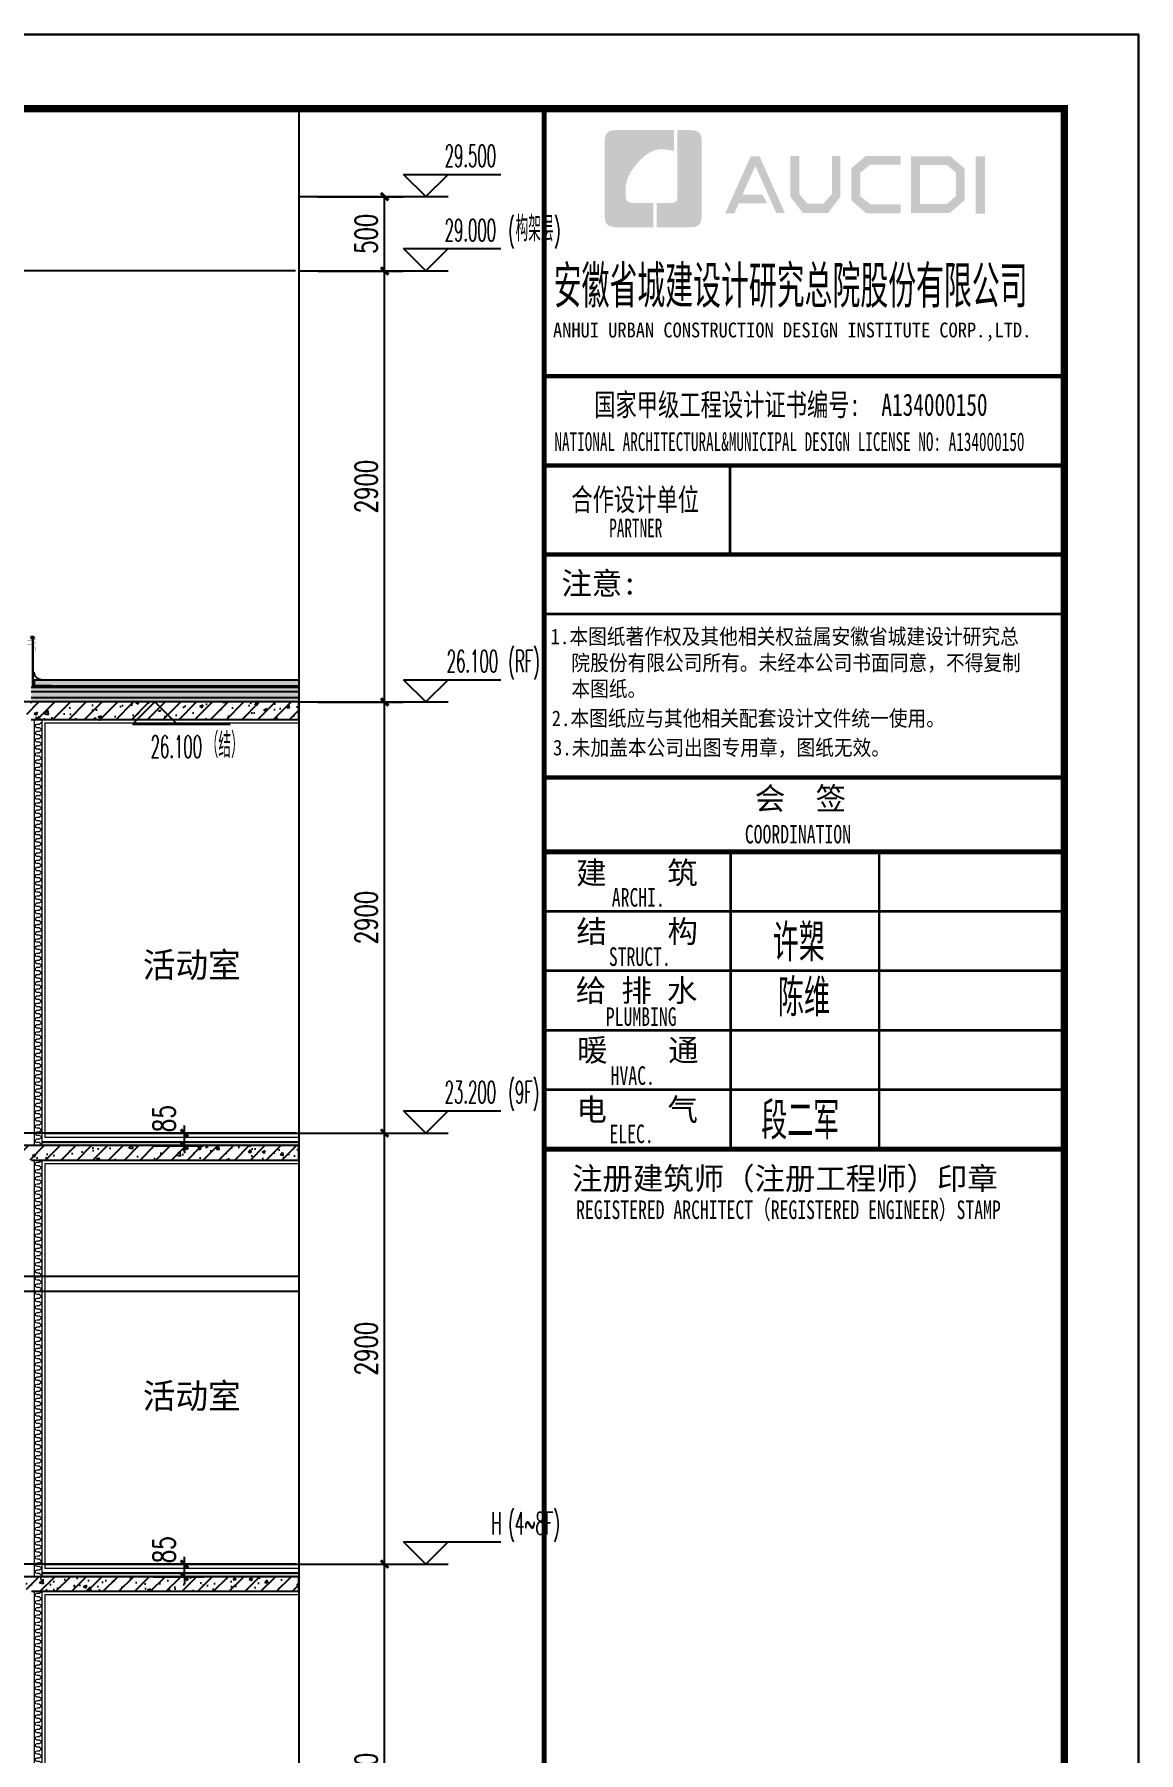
# Model space of a CAD drawing. Extents: x 393367 to 3005760, y 4998 to 826018.
# Drawn here: x 2833372 to 2840803, y 536102 to 547662 of the extents above; entities that cross this region are included whole.
import ezdxf
from ezdxf.xclip import XClip

# ---------------------------------------------------------------- set-up
doc = ezdxf.new("R2010")
doc.units = 0
doc.header["$LTSCALE"] = 1000
doc.header["$XCLIPFRAME"] = 0
doc.linetypes.add('DASH', pattern=[0.35, 0.25, -0.1])
doc.linetypes.add('DOTE', pattern=[2.42, 2, -0.2, 0.02, -0.2])
doc.layers.get('0').update_dxf_attribs({"linetype": 'CONTINUOUS'})
doc.layers.get('Defpoints').update_dxf_attribs({"linetype": 'CONTINUOUS'})
for name, color, linetype in [('-TK', 7, 'CONTINUOUS'), ('3-屋面构造层', 157, 'CONTINUOUS'), ('DIM_ELEV', 3, 'CONTINUOUS'), ('DIM_SYMB', 3, 'CONTINUOUS'), ('DOTE', 8, 'DOTE'), ('PUB_DIM', 3, 'CONTINUOUS'), ('PUB_HATCH', 8, 'CONTINUOUS'), ('PUB_TEXT', 7, 'CONTINUOUS'), ('PUB_TITLE', 4, 'CONTINUOUS'), ('SURFACE', 6, 'CONTINUOUS'), ('WALL', 130, 'CONTINUOUS'), ('图框', 7, 'CONTINUOUS'), ('图签文字', 4, 'CONTINUOUS'), ('看线', 251, 'CONTINUOUS'), ('立面-看线', 251, 'CONTINUOUS')]:
    doc.layers.add(name, color=color, linetype=linetype)
doc.layers.add('yichutu', color=7, linetype='CONTINUOUS', true_color=0xffffff, plot=False)
doc.layers.add('内粉刷', color=37, linetype='CONTINUOUS', lineweight=9)
doc.layers.add('填充', color=251, linetype='CONTINUOUS', lineweight=5)
doc.styles.add('_TCH_DIM', font='simplex.shx', dxfattribs={"width": 0.65, "bigfont": 'gbcbig.shx'})
doc.styles.add('_TCH_DIM_T3', font='SIMPLEX', dxfattribs={"width": 0.705882, "bigfont": 'GBCBIG'})
doc.styles.add('HT', font='simhei.ttf')
doc.styles.add('建筑图签-1', font='simhei.ttf', dxfattribs={"width": 0.7})
doc.styles.add('建筑图签-2', font='TXT.shx', dxfattribs={"width": 0.5, "bigfont": 'HZTXT.shx'})
doc.dimstyles.new('_TCH_ARCH&&50', dxfattribs={"dimtxt": 148.75, "dimasz": 50, "dimexe": 125, "dimexo": 150, "dimgap": 50, "dimtad": 1, "dimdec": 0, "dimzin": 0, "dimdsep": 46, "dimtxsty": '_TCH_DIM_T3', "dimblk": 'ARCHTICK', "dimcen": 0.09, "dimclrt": 4, "dimazin": 2, "dimtfac": 1, "dimtdec": 0, "dimtix": 1, "dimtmove": 2, "dimatfit": 3, "dimfxl": 1, "dimtolj": 1, "dimtzin": 0, "dimarcsym": 0})

# ---------------------------------------------------------------- blocks, each defined once
blk = doc.blocks.new('院标1')
h = blk.add_hatch(color=150)
h.dxf.hatch_style = 1
h.set_gradient(color1=(33, 113, 253), color2=(33, 113, 253), tint=1, name='INVCURVED')
edge = h.paths.add_edge_path()
edge.add_spline(control_points=[(116373, 648379), (116379, 648379), (116382, 648379), (116391, 648379), (116391, 648379), (116391, 648379), (116616, 648379), (116616, 648379), (116616, 648379), (116616, 648379), (116616, 648054), (116616, 648054), (116616, 648054), (116616, 648054), (116108, 648054), (116108, 648054), (116108, 648054), (116028, 648054), (115963, 648111), (115963, 648199), (115963, 648199), (115963, 648199), (115963, 649215), (115963, 649215), (115963, 649215), (115963, 649295), (116018, 649360), (116108, 649360), (116108, 649360), (116108, 649360), (116897, 649360), (116897, 649360), (116897, 649360), (116897, 649360), (116897, 649080), (116897, 649080), (116897, 649080), (116897, 649080), (116566, 649140), (116356, 648859), (116356, 648859), (116245, 648719), (116240, 648545), (116247, 648466), (116247, 648466), (116254, 648386), (116247, 648466), (116247, 648466), (116247, 648466), (116247, 648466), (116258, 648374), (116373, 648379)], knot_values=[0, 0, 0, 0, 0.071429, 0.071429, 0.071429, 0.107143, 0.142857, 0.142857, 0.142857, 0.178571, 0.214286, 0.214286, 0.214286, 0.25, 0.285714, 0.285714, 0.285714, 0.321429, 0.357143, 0.357143, 0.357143, 0.392857, 0.428571, 0.428571, 0.428571, 0.464286, 0.5, 0.5, 0.5, 0.535714, 0.571429, 0.571429, 0.571429, 0.607143, 0.642857, 0.642857, 0.642857, 0.678571, 0.714286, 0.714286, 0.714286, 0.75, 0.785714, 0.785714, 0.785714, 0.821429, 0.857143, 0.857143, 0.857143, 0.928571, 1, 1, 1, 1], degree=3, periodic=0)
h = blk.add_hatch(color=150)
h.dxf.hatch_style = 1
h.set_gradient(color1=(33, 113, 253), color2=(33, 113, 253), tint=1, name='INVCURVED')
edge = h.paths.add_edge_path()
edge.add_spline(control_points=[(117268, 649215), (117268, 649215), (117268, 648199), (117268, 648199), (117268, 648199), (117268, 648114), (117212, 648054), (117123, 648054), (117123, 648054), (117123, 648054), (116663, 648054), (116663, 648054), (116663, 648054), (116663, 648054), (116663, 648379), (116663, 648379), (116663, 648379), (116663, 648379), (116865, 648379), (116865, 648379), (116865, 648379), (116907, 648379), (116941, 648413), (116941, 648455), (116941, 648455), (116941, 648455), (116941, 649360), (116941, 649360), (116941, 649360), (116941, 649360), (117123, 649360), (117123, 649360), (117123, 649360), (117204, 649360), (117268, 649306), (117268, 649215)], knot_values=[0, 0, 0, 0, 0.1, 0.1, 0.1, 0.15, 0.2, 0.2, 0.2, 0.25, 0.3, 0.3, 0.3, 0.35, 0.4, 0.4, 0.4, 0.45, 0.5, 0.5, 0.5, 0.55, 0.6, 0.6, 0.6, 0.65, 0.7, 0.7, 0.7, 0.75, 0.8, 0.8, 0.8, 0.9, 1, 1, 1, 1], degree=3, periodic=0)
blk = doc.blocks.new('A1')
at = {"layer": 'PUB_TITLE'}
h = blk.add_hatch(color=147, dxfattribs=at)
h.paths.add_polyline_path([(81908, 57758), (82034, 57758), (82034, 56988), (81908, 56988)])
h.paths.add_polyline_path([(81156, 57642), (81156, 57116), (81516, 57116), (81640, 57223), (81640, 57541), (81520, 57642)], flags=16)
h.paths.add_polyline_path([(81038, 57760), (81038, 56998), (81560, 56998), (81759, 57168), (81759, 57596), (81563, 57760)])
h.paths.add_polyline_path([(80895, 57764), (80895, 57648), (80488, 57648), (80355, 57537), (80355, 57218), (80488, 57115), (80897, 57115), (80897, 56993), (80433, 56993), (80231, 57168), (80231, 57596), (80429, 57764)])
h.paths.add_polyline_path([(79412, 57762), (79532, 57762), (79532, 57251), (79646, 57120), (79857, 57120), (79971, 57251), (79971, 57762), (80085, 57762), (80085, 57214), (79921, 56997), (79583, 56997), (79412, 57216)])
h.paths.add_polyline_path([(78880, 57760), (78997, 57760), (79339, 56996), (79223, 56996), (78942, 57630), (78767, 57242), (79038, 57242), (79099, 57127), (78718, 57127), (78659, 56994), (78536, 56994)])
blk.add_lwpolyline([(0, 59400), (0, 0), (84100, 0), (84100, 59400)], close=True)
at = {"const_width": 100}
blk.add_lwpolyline([(2500, 58400), (2500, 1000), (83100, 1000), (83100, 58400)], close=True, dxfattribs=at)
at = {"layer": '图框'}
for p, q in [((76100, 54800), (83100, 54800)), ((76100, 54800), (83100, 54800)), ((76100, 53600), (83100, 53600))]:
    blk.add_line(p, q, dxfattribs=at)
for points, const_width in [([(76100, 1000), (76100, 58400)], 70), ([(76100, 54800), (83100, 54800)], 60), ([(76100, 53600), (83100, 53600)], 60), ([(76100, 53600), (83100, 53600)], 60), ([(78600, 53600), (78600, 52400)], 35), ([(76100, 52400), (83100, 52400)], 60), ([(76100, 52400), (83100, 52400)], 60), ([(76100, 51599), (83100, 51599)], 35), ([(76108, 49400), (83108, 49400)], 60), ([(76108, 48400), (83108, 48400)], 70), ([(76108, 48400), (83108, 48400)], 70), ([(78608, 48400), (78608, 44400)], 35), ([(80608, 48400), (80608, 44400)], 35), ([(76108, 47600), (83108, 47600)], 35), ([(76108, 46800), (83108, 46800)], 35), ([(76108, 46000), (83108, 46000)], 35), ([(76108, 45200), (83108, 45200)], 35), ([(76108, 44400), (83108, 44400)], 70)]:
    blk.add_lwpolyline(points, dxfattribs=dict(at, const_width=const_width))
blk.add_blockref('院标1', (-39049, -591249))
at = {"layer": 'PUB_TITLE', "style": 'HT', "width": 0.88}
for s, p in [('1.本图纸著作权及其他相关权益属安徽省城建设计研究总', (76186, 51193)), ('院股份有限公司所有。未经本公司书面同意，不得复制', (76465, 50839)), ('本图纸。', (76465, 50489)), (' 2.本图纸应与其他相关配套设计文件统一使用。 ', (76075, 50092)), ('3.未加盖本公司出图专用章，图纸无效。', (76218, 49698))]:
    blk.add_text(s, height=210, dxfattribs=at).set_placement(p)
at = {"layer": '图签文字', "color": 7, "style": '建筑图签-1'}
for s, height, width, p in [('安徽省城建设计研究总院股份有限公司', 500, 0.55, (76228, 55777)), ('国家甲级工程设计证书编号:  A134000150', 300, 0.7, (76772, 54267)), ('合作设计单位', 300, 0.7, (76465, 52990))]:
    blk.add_text(s, height=height, dxfattribs=dict(at, width=width)).set_placement(p)
at = {"layer": '图签文字', "linetype": 'Continuous', "style": '建筑图签-1', "width": 0.91}
blk.add_text('ANHUI URBAN CONSTRUCTION DESIGN INSTITUTE CORP.,LTD.', height=200, dxfattribs=at).set_placement((76218, 55322))
at = {"layer": '图签文字', "style": '建筑图签-1'}
for s, width, p in [('NATIONAL ARCHITECTURAL&MUNICIPAL DESIGN LICENSE NO: A134000150', 0.6, (76237, 53795)), ('PARTNER', 0.6, (76975, 52634)), ('COORDINATION', 0.7, (78800, 48513)), ('ARCHI.', 0.7, (77009, 47662)), ('STRUCT.', 0.7, (76970, 46865)), ('PLUMBING', 0.7, (76929, 46058)), ('HVAC.', 0.7, (76994, 45265)), ('ELEC.', 0.7, (76978, 44480)), ('REGISTERED ARCHITECT（REGISTERED ENGINEER）STAMP', 0.7, (76529, 43459))]:
    blk.add_text(s, height=250, dxfattribs=dict(at, width=width)).set_placement(p)
at = {"layer": '图签文字', "color": 7, "style": '建筑图签-1'}
for s, p in [('注意:', (76331, 51863)), ('会  签', (78935, 48968)), ('建    筑', (76530, 47967)), ('结    构', (76534, 47179)), ('给 排 水', (76525, 46385)), ('暖    通', (76543, 45582)), ('电    气', (76533, 44782)), ('注册建筑师（注册工程师）印章', (76475, 43854))]:
    blk.add_text(s, height=300, dxfattribs=at).set_placement(p)
at = {"layer": '图签文字', "color": 1, "style": '建筑图签-2', "width": 0.7}
for s, p in [('许槊', (79175, 46928)), ('陈维', (79246, 46187)), ('段二军', (79021, 44532))]:
    blk.add_text(s, height=500, dxfattribs=at).set_placement(p)
blk = doc.blocks.new('$LinePat$保温层')
at = {"color": 0}
for p, q in [((24, -24), (24, -56)), ((72, -56), (72, -24))]:
    blk.add_line(p, q, dxfattribs=at)
for centre, start, end in [((96, -24), 90, 180), ((0, -24), 0, 90), ((48, -56), 180, 0)]:
    blk.add_arc(centre, 24, start, end, dxfattribs=at)
blk = doc.blocks.new('VCXVCVFCVFC')
at = {"layer": 'PUB_HATCH'}
h = blk.add_hatch(dxfattribs=at)
h.set_pattern_fill('钢筋混凝土', color=256, scale=30, style=0)
h.set_pattern_definition([(45, (0, 0), (-53.0330086, 53.0330086), []), (50, (0, 0), (215.178055, -18.82564), [22.5, -247.5]), (355, (0, 0), (-41.6254, 225.65764), [18, -198]), (100.4514, (17.93, -1.57), (173.552815, 206.831863), [19.122057, -210.342634]), (46.1842, (0, 60), (320.172315, -49.655704), [33.75, -371.25]), (96.6356, (26.68, 55.86), (280.39881, 292.23536), [28.68309, -315.5139]), (351.1842, (0, 60), (280.39858, 292.23558), [27, -297]), (21, (30, 45), (179.072116, -120.785667), [22.5, -247.5]), (326, (30, 45), (72.9946, 217.545014), [18, -198]), (71.4514, (44.92, 34.93), (252.06679, 96.75915), [19.122057, -210.342634]), (37.5, (0, 0), (3.6479566, 99.868156), [0, -195.6, 0, -201, 0, -198.75]), (7.5, (0, 0), (78.920861, 118.323514), [0, -114.6, 0, -191.1, 0, -75.75]), (327.5, (-66.9, 0), (160.146731, -6.7664615), [0, -75, 0, -234, 0, -310.5]), (317.5, (-96.9, 0), (174.95585, 30.031495), [0, -97.5, 0, -155.4, 0, -220.5])])
h.paths.add_polyline_path([(1089160, 25995), (1087160, 25995), (1087360, 25895), (1089160, 25895)])
at = {"layer": '立面-看线'}
h = blk.add_hatch(dxfattribs=at)
h.set_pattern_fill('HONEY', color=256, scale=7)
h.set_pattern_definition([(0, (284518.551, -359366.832), (16.66875, 9.623705), [11.1125, -22.225]), (120, (284518.551, -359366.832), (-16.66874801, 9.62370845), [11.1125, -22.225]), (60, (284518.551, -359366.832), (1.99e-06, 19.24741345), [-22.225, 11.1125])])
h.paths.add_polyline_path([(1087431, 26020), (1087431, 25995), (1089160, 25995), (1089160, 26020)])
at = {"layer": 'PUB_HATCH', "color": 215, "true_color": 0xa953a0}
blk.add_line((1087431, 26020), (1089160, 26020), dxfattribs=at)
at = {"layer": 'WALL'}
for p, q in [((1089160, 25995), (1087160, 25995)), ((1089160, 25895), (1089160, 25995)), ((1089160, 25895), (1087360, 25895))]:
    blk.add_line(p, q, dxfattribs=at)
at = {"layer": '内粉刷'}
for p, q in [((1087381, 23095), (1087381, 25895)), ((1087431, 25895), (1087431, 23095)), ((1087451, 25875), (1089160, 25875))]:
    blk.add_line(p, q, dxfattribs=at)
for points in [[(1089160, 26050), (1087451, 26050)], [(1087451, 25875), (1087451, 23150)]]:
    blk.add_lwpolyline(points, dxfattribs=at)
at = {"layer": '看线', "color": 32}
blk.add_line((1087451, 26080), (1089160, 26080), dxfattribs=at)
at = {"layer": '填充', "color": 252, "xscale": -0.5013020832264923, "yscale": 0.499999999874268, "zscale": 0.4999999998742679, "rotation": 269.9999999995265}
for p in [(1087426, 25847), (1087426, 25799), (1087426, 25751), (1087426, 25703), (1087426, 25654), (1087426, 25606), (1087426, 25558), (1087426, 25510), (1087426, 25462), (1087426, 25414), (1087426, 25366), (1087426, 25318), (1087426, 25269), (1087426, 25221), (1087426, 25173), (1087426, 25125), (1087426, 25077), (1087426, 25029), (1087426, 24981), (1087426, 24933), (1087426, 24884), (1087426, 24836), (1087426, 24788), (1087426, 24740), (1087426, 24692), (1087426, 24644), (1087426, 24596), (1087426, 24548), (1087426, 24499), (1087426, 24451), (1087426, 24403), (1087426, 24355), (1087426, 24307), (1087426, 24259), (1087426, 24211), (1087426, 24163), (1087426, 24114), (1087426, 24066), (1087426, 24018), (1087426, 23970), (1087426, 23922), (1087426, 23874), (1087426, 23826), (1087426, 23778), (1087426, 23729), (1087426, 23681), (1087426, 23633), (1087426, 23585), (1087426, 23537), (1087426, 23489), (1087426, 23441), (1087426, 23393), (1087426, 23344), (1087426, 23296), (1087426, 23248), (1087426, 23200), (1087426, 23152), (1087426, 23104)]:
    blk.add_blockref('$LinePat$保温层', p, dxfattribs=at)
blk = doc.blocks.new('A$C7DDA5480')
at = {"layer": 'DIM_ELEV'}
for p, q in [((450, 9200), (300, 9350)), ((300, 9350), (956, 9350)), ((450, 9200), (600, 9350)), ((-400, 9200), (600, 9200)), ((450, 8700), (300, 8850)), ((300, 8850), (956, 8850)), ((450, 8700), (600, 8850)), ((-400, 8700), (600, 8700)), ((450, 5800), (300, 5950)), ((300, 5950), (956, 5950)), ((450, 5800), (600, 5950)), ((-400, 5800), (600, 5800)), ((450, 2900), (300, 3050)), ((300, 3050), (956, 3050)), ((450, 2900), (600, 3050)), ((-400, 2900), (600, 2900)), ((450, 0), (300, 150)), ((300, 150), (956, 150)), ((450, 0), (600, 150)), ((-400, 0), (600, 0))]:
    blk.add_line(p, q, dxfattribs=at)
at = {"layer": 'PUB_TEXT', "style": '_TCH_DIM'}
for s, height, width, p in [('29.500', 148.8, 0.494118, (577, 9400)), ('29.000', 148.8, 0.494118, (577, 8900)), ('(', 149, 0.494118, (1006, 8900)), ('构架层', 168.8, 0.7, (1055, 8900)), (')', 149, 0.494118, (1313, 8900)), ('26.100', 148.8, 0.494118, (591, 6000)), ('(RF)', 148.8, 0.494118, (1006, 6000)), ('23.200', 148.8, 0.494118, (577, 3100)), ('(9F)', 148.8, 0.494118, (1006, 3100)), ('H', 149, 0.494118, (892, 200)), ('(4~8F)', 148.8, 0.494118, (1006, 200))]:
    blk.add_text(s, height=height, dxfattribs=dict(at, width=width)).set_placement(p)
blk = doc.blocks.new('FGHFG4334GDFGDFFGGGGGGDFG4G')
at = {"layer": 'SURFACE', "const_width": 2.25}
for points in [[(47, 0), (0, 0)], [(47, -28), (0, -28)]]:
    blk.add_lwpolyline(points, dxfattribs=at)
at = {"layer": 'SURFACE', "const_width": 1.5}
blk.add_lwpolyline([(47, 17, -1), (47, 5), (47, -7, -1), (47, -19), (47, -37), (53, -48), (53, -73)], format="xyb", dxfattribs=at)
blk = doc.blocks.new('FGDGDGD')
at = {"layer": '3-屋面构造层'}
h = blk.add_hatch(dxfattribs=at)
h.set_pattern_fill('隔热材料01', color=256, scale=7.692308, style=0)
h.set_pattern_definition([(270, (9.5186, 433.228), (3.846153863, -7e-16), [0.385980771, -3.460173092]), (270, (6.637, 433.228), (3.846153863, -7e-16), [0.385980771, -3.460173092]), (90, (8.5996, 430.618), (-3.846153863, 2e-16), [0.385980771, -3.460173092]), (90, (7.556, 430.618), (-3.846153863, 2e-16), [0.385980771, -3.460173092]), (180, (10.002, 430), (-5e-16, -3.846153863), [3.848019248, 0.001865385]), (135, (8.9282, 430.193), (2e-16, 3.846144175), [0.328307694, -5.110980792]), (116.56505, (12.5422, 430.4251), (8.6793e-06, 3.8461487416), [0.215769232, -8.384500037]), (116.56505, (8.696, 430.4251), (8.6793e-06, 3.8461487416), [0.215769232, -8.384500037]), (153.43495, (13.1603, 430), (-8.679e-06, 3.846148742), [0.431538463, -8.168730805]), (153.43495, (9.3142, 430), (-8.679e-06, 3.846148742), [0.431538463, -8.168730805]), (63.43495, (12.4457, 431.0041), (-8.6793e-06, 3.8461487416), [2.054923086, -6.545346183]), (63.43495, (8.5996, 431.0041), (-8.6793e-06, 3.8461487416), [2.054923086, -6.545346183]), (116.56505, (13.3647, 433.228), (8.6793e-06, 3.8461487416), [0.215769232, -8.384500037]), (116.56505, (9.5186, 433.228), (8.6793e-06, 3.8461487416), [0.215769232, -8.384500037]), (135, (9.422, 433.421), (2e-16, 3.846144175), [0.328307694, -5.110980792]), (153.43495, (13.036, 433.6532), (-8.679e-06, 3.846148742), [0.431538463, -8.168730805]), (153.43495, (9.19, 433.6532), (-8.679e-06, 3.846148742), [0.431538463, -8.168730805]), (45, (6.7336, 433.421), (2e-16, 3.846144175), [0.328307694, -5.110980792]), (63.43495, (10.4833, 433.228), (-8.6793e-06, 3.8461487416), [0.215769232, -8.384500037]), (63.43495, (6.6371, 433.228), (-8.6793e-06, 3.8461487416), [0.215769232, -8.384500037]), (26.56505, (10.812, 433.6532), (8.679e-06, 3.846148742), [0.431538463, -8.168730805]), (26.56505, (6.9658, 433.6532), (8.679e-06, 3.846148742), [0.431538463, -8.168730805]), (116.56505, (11.4023, 431.0041), (8.6793e-06, 3.8461487416), [2.054923086, -6.545346183]), (116.56505, (7.5561, 431.0041), (8.6793e-06, 3.8461487416), [2.054923086, -6.545346183]), (45, (7.2275, 430.193), (2e-16, 3.846144175), [0.328307694, -5.110980792]), (63.43495, (11.3058, 430.4251), (-8.6793e-06, 3.8461487416), [0.215769232, -8.384500037]), (63.43495, (7.4596, 430.4251), (-8.6793e-06, 3.8461487416), [0.215769232, -8.384500037]), (26.56505, (10.6877, 430), (8.679e-06, 3.846148742), [0.431538463, -8.168730805]), (26.56505, (6.8415, 430), (8.679e-06, 3.846148742), [0.431538463, -8.168730805])])
edge = h.paths.add_edge_path()
edge.add_arc((682181, 585366), 9.23, 450, 540, ccw=False)
edge.add_line((682181, 585375), (682192, 585375))
edge.add_line((682192, 585375), (682192, 585366))
edge.add_line((682192, 585366), (682172, 585366))
h = blk.add_hatch(dxfattribs=at)
h.set_pattern_fill('混凝土', color=256, scale=5, angle=-1.1458, style=0)
h.set_pattern_definition([(48.854237, (-82751.966, -43707.863), (35.7930991, -3.8540962), [3.75, -41.25]), (353.854237, (-82751.966, -43707.863), (-6.1841378, 37.7408106), [3, -33]), (99.305637, (-82748.983, -43708.185), (29.6089874, 33.886691), [3.1870095, -35.0571056]), (45.038437, (-82751.766, -43697.865), (53.1858973, -9.3413237), [5.625, -61.875]), (95.489837, (-82747.334, -43698.644), (47.6977146, 47.7616795), [4.7805144, -52.58565]), (350.038437, (-82751.766, -43697.865), (47.6976773, 47.7617167), [4.5, -49.5]), (19.854237, (-82746.817, -43700.465), (29.4368469, -20.7237073), [3.75, -41.25]), (324.854237, (-82746.817, -43700.465), (12.8883392, 36.0069862), [3, -33]), (70.305637, (-82744.364, -43702.192), (42.3251977, 15.2832459), [3.1870095, -35.0571056]), (36.3542372, (-82751.966, -43707.863), (0.9406985, 16.62920733), [0, -32.6, 0, -33.5, 0, -33.125]), (6.3542372, (-82751.966, -43707.863), (13.54517982, 19.45362572), [0, -19.1, 0, -31.85, 0, -12.625]), (326.3542372, (-82763.114, -43707.64), (26.66323482, -1.66123381), [0, -12.5, 0, -39, 0, -51.75]), (316.3542372, (-82768.113, -43707.54), (29.2535633, 4.4211788), [0, -16.25, 0, -25.9, 0, -36.75])])
h.paths.add_polyline_path([(674875, 585046), (674875, 585086), (682172, 585086), (682172, 585046)])
h = blk.add_hatch(dxfattribs=at)
h.set_pattern_fill('隔热材料03', color=256, scale=12.5, style=0)
h.set_pattern_definition([(113.578, (-500407.8114, 374696.8656), (-0.0086926214, 6.2699620763), [1.075, -0.5693125, 2.8375, -0.5693125, 1.075, -0.6825]), (66.42, (-500406.1744, 374696.8656), (2.727787851, 6.0425e-05), [1.075, -0.5693125, 2.840375, -0.5693125, 1.075, -0.6825]), (180, (-500406.1744, 374696.8656), (0, 6.25), [1.636625, -1.0910625]), (180, (-500407.538, 374702.4906), (0, 6.25), [1.636625, -1.0910625]), (90, (-500405.7427, 374697.8548), (2.72775, 2e-16), [0.52175, -5.72825]), (90, (-500407.1066, 374700.9798), (2.72775, 2e-16), [0.52175, -5.72825]), (90, (-500408.2427, 374697.8548), (2.72775, 2e-16), [0.52175, -5.72825]), (90, (-500409.6066, 374700.9798), (2.72775, 2e-16), [0.52175, -5.72825])])
edge = h.paths.add_edge_path()
edge.add_line((682178, 585086), (682178, 585050))
edge.add_arc((682172, 585050), 6.25, 270, 360, ccw=False)
edge.add_line((682172, 585044), (682172, 585086))
edge.add_line((682172, 585086), (682178, 585086))
h = blk.add_hatch(dxfattribs=at)
h.set_pattern_fill('焦渣矿渣', color=256, scale=4, angle=-1.1458, style=0)
h.set_pattern_definition([(358.8542372, (-82751.966, -43697.863), (8.27546507, 13.69326162), [1.6, -14.4]), (298.8542372, (-82751.966, -43697.863), (15.99644496, -0.32013217), [1.6, -14.4]), (238.8542372, (-82750.366, -43697.895), (7.72097989, -14.0133938), [1.6, -14.4]), (268.8542372, (-82745.567, -43697.991), (15.83683295, -8.3183365), [2.4, -11.456]), (268.8542372, (-82743.967, -43698.023), (15.83683295, -8.3183365), [2.4, -11.456]), (268.8542372, (-82742.368, -43698.055), (15.83683295, -8.3183365), [2.4, -11.456])])
h.paths.add_polyline_path([(674875, 585006), (674875, 585036), (682192, 585036), (682192, 585006)])
h = blk.add_hatch(dxfattribs=at)
h.set_pattern_fill('加气混凝土', color=256, scale=5, style=0)
h.set_pattern_definition([(0, (-82734.266, -43726.163), (30, 60), [0, -60]), (0, (-82769.366, -43734.263), (30, 60), [0, -60]), (0, (-82749.866, -43734.863), (30, 60), [0, -60]), (0, (-82728.566, -43717.163), (30, 60), [0, -60]), (0, (-82753.466, -43737.863), (30, 60), [0, -60]), (0, (-82722.566, -43679.363), (30, 60), [0, -60]), (0, (-82740.866, -43684.163), (30, 60), [0, -60]), (0, (-82731.266, -43691.663), (30, 60), [0, -60]), (0, (-82780.166, -43692.863), (30, 60), [0, -60]), (0, (-82750.766, -43695.563), (30, 60), [0, -60]), (0, (-82762.166, -43710.863), (30, 60), [0, -60]), (0, (-82761.566, -43733.363), (30, 60), [0, -60]), (0, (-82739.066, -43735.763), (30, 60), [0, -60]), (0, (-82722.566, -43709.363), (30, 60), [0, -60]), (0, (-82778.666, -43718.663), (30, 60), [0, -60]), (0, (-82773.566, -43708.463), (30, 60), [0, -60]), (0, (-82750.166, -43712.663), (30, 60), [0, -60]), (0, (-82758.566, -43721.363), (30, 60), [0, -60]), (0, (-82763.366, -43701.563), (30, 60), [0, -60]), (0, (-82755.866, -43679.063), (30, 60), [0, -60]), (0, (-82776.266, -43731.263), (30, 60), [0, -60]), (0, (-82743.266, -43691.363), (30, 60), [0, -60]), (0, (-82771.166, -43690.463), (30, 60), [0, -60]), (0, (-82775.966, -43682.663), (30, 60), [0, -60]), (130.601294, (-82726.2516, -43698.149), (-149.999998343, 180.000000787), [2.6341554, -1103.7111]), (18.4349488, (-82730.537, -43697.006), (149.99999945, 59.99999956), [2.710524, -376.76279]), (90, (-82730.537, -43699.578), (30, 60), [2.5714284, -117.428565]), (161.565051, (-82727.966, -43700.435), (-150.000000755, 59.99999553), [2.710524, -376.76279]), (53.1301023, (-82727.966, -43700.435), (30.00000006, 59.99999997), [2.857143, -297.14285]), (135, (-82725.68, -43731.006), (-30.00000363, 59.99999594), [2.424366, -167.28126]), (45, (-82729.109, -43731.006), (29.9999998, 59.99999976), [2.424366, -167.28126]), (135, (-82727.394, -43732.72), (-30.00000363, 59.99999594), [2.424366, -167.28126]), (45, (-82727.394, -43732.72), (29.9999998, 59.99999976), [2.424366, -167.28126]), (116.565051, (-82754.537, -43690.72), (-5.2e-06, 119.9999967), [3.1943826, -63.88765]), (180, (-82755.966, -43687.863), (-30, 60), [3.4285716, -56.571425]), (63.434949, (-82760.823, -43690.72), (3e-07, 119.9999994), [3.1943826, -63.88765]), (116.565051, (-82759.394, -43693.58), (-5.2e-06, 119.9999967), [3.1943826, -63.88765]), (0, (-82759.394, -43693.58), (30, 60), [3.4285716, -56.571425]), (63.434949, (-82755.966, -43693.58), (3e-07, 119.9999994), [3.1943826, -63.88765]), (107.102728, (-82731.9658, -43711.0063), (-89.999996559, 300.000000484), [3.8861346, -1628.29025]), (143.972626, (-82733.1087, -43707.292), (-569.999992774, 419.999999525), [3.8861346, -812.202]), (180, (-82736.25, -43705.006), (-30, 60), [3.7142856, -56.28571]), (36.0273733, (-82743.1087, -43707.292), (569.999995788, 419.999995472), [3.8861346, -812.202]), (71.5650511, (-82744.252, -43710.721), (90.00000046, 299.99999948), [3.6140316, -375.85928]), (107.102728, (-82743.1087, -43714.4348), (-89.999996559, 300.000000484), [3.8861346, -1628.29025]), (143.972626, (-82739.966, -43716.7206), (-569.999992774, 419.999999525), [3.8861346, -812.202]), (0, (-82739.966, -43716.72), (30, 60), [3.7142856, -56.28571]), (36.0273733, (-82736.2516, -43716.7206), (569.999995788, 419.999995472), [3.8861346, -812.202]), (71.5650511, (-82733.109, -43714.435), (90.00000046, 299.99999948), [3.6140316, -375.85928]), (150.255118, (-82731.3944, -43683.006), (-90.000000213, 59.999999257), [2.303502, -481.43196]), (90, (-82733.394, -43684.15), (30, 60), [2.2857144, -117.714275]), (29.7448813, (-82733.3944, -43684.149), (90.000000053, 59.99999972), [2.303502, -481.43196]), (116.565051, (-82745.394, -43725.58), (-5.2e-06, 119.9999967), [3.1943826, -63.88765]), (168.690067, (-82746.823, -43722.7206), (-270.0000002, 59.999998494), [2.9137254, -608.96855]), (41.1859251, (-82751.9658, -43724.149), (749.999995456, 659.999994229), [3.0371844, -1272.5802]), (90, (-82751.966, -43727.006), (30, 60), [2.857143, -117.14285]), (138.814074, (-82749.68, -43729.0063), (-749.999986669, 660.000004204), [3.0371844, -1272.5802]), (16.6992442, (-82749.68, -43729.0063), (989.999992552, 299.999996858), [2.982945, -1249.85375]), (60.9453959, (-82746.823, -43728.149), (29.99999992, 59.999999469), [2.9416086, -1232.53395]), (109.983106, (-82770.5373, -43700.4348), (-150.000000565, 419.9999988885), [3.3442002, -1401.21975]), (155.556045, (-82771.68, -43697.292), (-390.0000014866, 179.99999626), [3.4522986, -1446.51315]), (24.4439547, (-82777.9658, -43697.292), (390.0000001945, 179.999999134), [3.4522986, -1446.51315]), (70.0168934, (-82779.1087, -43700.4348), (150.000000452, 419.999998958), [3.3442002, -1401.21975]), (109.983106, (-82777.9658, -43703.5777), (-150.000000565, 419.9999988885), [3.3442002, -1401.21975]), (160.016893, (-82774.823, -43704.7206), (-150.000000088, 59.999997267), [3.3442002, -698.93775]), (19.9831065, (-82774.823, -43704.7206), (149.999999176, 59.999999905), [3.3442002, -698.93775]), (70.0168934, (-82771.68, -43703.5777), (150.000000452, 419.999998958), [3.3442002, -1401.21975]), (122.005383, (-82748.2516, -43705.8634), (-30.000004026, 59.999996937), [2.6954232, -563.3434]), (18.4349488, (-82752.252, -43704.435), (149.99999945, 59.99999956), [2.710524, -376.76279]), (90, (-82752.252, -43707.006), (30, 60), [2.5714284, -117.428565]), (161.565051, (-82749.68, -43707.863), (-150.000000755, 59.99999553), [2.710524, -376.76279]), (54.4623222, (-82749.68, -43707.8634), (209.999999696, 299.99999955), [2.457807, -1029.82115]), (116.565051, (-82765.68, -43720.435), (-5.2e-06, 119.9999967), [3.1943826, -63.88765]), (180, (-82767.11, -43717.58), (-30, 60), [3.142857, -56.85714]), (59.0362434, (-82771.966, -43720.435), (30.000000098, 59.99999971), [3.3319728, -696.3822]), (120.963756, (-82770.2516, -43723.292), (-30.0000041, 59.999997245), [3.3319728, -696.3822]), (0, (-82770.25, -43723.29), (30, 60), [3.142857, -56.85714]), (63.434949, (-82767.11, -43723.29), (3e-07, 119.9999994), [3.1943826, -63.88765])])
h.paths.add_polyline_path([(682192, 584936), (674875, 584936), (674875, 584966), (682192, 584966)])
at = {"layer": '立面-看线'}
h = blk.add_hatch(dxfattribs=at)
h.set_pattern_fill('HONEY', color=256, scale=7)
h.set_pattern_definition([(0, (-799653.24, -415240.13), (16.66875, 9.623705), [11.1125, -22.225]), (120, (-799653.24, -415240.13), (-16.66874801, 9.62370845), [11.1125, -22.225]), (60, (-799653.24, -415240.13), (1.99e-06, 19.24741345), [-22.225, 11.1125])])
h.paths.add_polyline_path([(682192, 584966), (674875, 584966), (674875, 585006), (682192, 585006)])
at = {"layer": '3-屋面构造层'}
for p, q in [((682178, 585086), (674875, 585086)), ((682172, 585086), (682172, 585044)), ((682172, 585046), (674875, 585046)), ((682192, 585036), (674875, 585036))]:
    blk.add_line(p, q, dxfattribs=at)
at = {"layer": '3-屋面构造层', "color": 251, "linetype": 'DASH', "ltscale": 0.05, "true_color": 0x636466, "const_width": 2.5}
for points in [[(682057, 585043), (682172, 585043, 0.414214), (682179, 585050), (682179, 585366)], [(682057, 585039), (682172, 585039, 0.414214), (682183, 585050), (682183, 585366)]]:
    blk.add_lwpolyline(points, format="xyb", dxfattribs=at)
at = {"layer": '3-屋面构造层', "color": 251, "true_color": 0x636466}
for points in [[(682057, 585041), (682172, 585041, 0.414214), (682180, 585050), (682180, 585366)], [(682057, 585044), (682172, 585044, 0.414214), (682178, 585050), (682178, 585366)], [(682057, 585040), (682172, 585040, 0.414214), (682182, 585050), (682182, 585366), (682184, 585366), (682184, 585050, -0.414214), (682172, 585038), (682057, 585038)]]:
    blk.add_lwpolyline(points, format="xyb", dxfattribs=at)
at = {"layer": '3-屋面构造层', "ltscale": 0.8}
blk.add_lwpolyline([(682172, 585366, -0.414214), (682181, 585375), (682192, 585375), (682192, 585366), (682172, 585366)], format="xyb", dxfattribs=at)
at = {"layer": '3-屋面构造层', "color": 251, "linetype": 'DASH', "ltscale": 0.05, "true_color": 0x636466, "const_width": 2.5}
for points in [[(682043, 585039), (674875, 585039)], [(682057, 585043), (682043, 585039)]]:
    blk.add_lwpolyline(points, dxfattribs=at)
at = {"layer": '3-屋面构造层', "color": 251, "true_color": 0x636466}
for points in [[(682043, 585040), (674875, 585040)], [(674875, 585038), (682043, 585038)], [(682056, 585044), (682042, 585040)], [(682043, 585038), (682057, 585042)]]:
    blk.add_lwpolyline(points, dxfattribs=at)
at = {"layer": '3-屋面构造层'}
blk.add_arc((682122, 585136), 50, 270, 360, dxfattribs=at)
at = {"layer": 'PUB_HATCH', "color": 215, "true_color": 0xa953a0}
for p, q in [((682192, 585006), (674875, 585006)), ((682192, 584966), (674875, 584966))]:
    blk.add_line(p, q, dxfattribs=at)
at = {"layer": '3-屋面构造层', "color": 1, "xscale": -1}
blk.add_blockref('FGHFG4334GDFGDFFGGGGGGDFG4G', (682218, 585349), dxfattribs=at)
blk = doc.blocks.new('_ArchTick')
at = {"color": 0, "linetype": 'ByBlock', "const_width": 0.4}
blk.add_lwpolyline([(-0.5, -0.5), (0.5, 0.5)], dxfattribs=at)
blk = doc.blocks.new('*D2360')
at = {"layer": 'Defpoints', "color": 0, "transparency": 16777216}
for p in [(2834024, 540270), (2834382, 540270), (2834024, 540185)]:
    blk.add_point(p, dxfattribs=at)
at = {"layer": 'PUB_DIM', "color": 0, "lineweight": -2, "transparency": 16777216}
for p, q in [((2834174, 540270), (2834507, 540270)), ((2834382, 540270), (2834382, 540320)), ((2834382, 540185), (2834382, 540270)), ((2834174, 540185), (2834507, 540185)), ((2834382, 540185), (2834382, 540135))]:
    blk.add_line(p, q, dxfattribs=at)
at = {"layer": 'PUB_DIM', "color": 0, "lineweight": -2, "transparency": 16777216, "xscale": 50, "yscale": 50, "zscale": 50}
for p, rotation in [((2834382, 540270), 270), ((2834382, 540185), 90)]:
    blk.add_blockref('_ArchTick', p, dxfattribs=dict(at, rotation=rotation))
at = {"layer": 'PUB_DIM', "color": 4, "transparency": 16777216, "insert": (2834245, 540367), "char_height": 148.8, "attachment_point": 5, "rotation": 90, "style": '_TCH_DIM_T3'}
blk.add_mtext('\\A1;85', dxfattribs=at)
blk = doc.blocks.new('*D2366')
at = {"layer": 'Defpoints', "color": 0, "transparency": 16777216}
for p in [(2834024, 537370), (2834382, 537370), (2834024, 537285)]:
    blk.add_point(p, dxfattribs=at)
at = {"layer": 'PUB_DIM', "color": 0, "lineweight": -2, "transparency": 16777216}
for p, q in [((2834174, 537370), (2834507, 537370)), ((2834382, 537370), (2834382, 537420)), ((2834382, 537285), (2834382, 537370)), ((2834174, 537285), (2834507, 537285)), ((2834382, 537285), (2834382, 537235))]:
    blk.add_line(p, q, dxfattribs=at)
at = {"layer": 'PUB_DIM', "color": 0, "lineweight": -2, "transparency": 16777216, "xscale": 50, "yscale": 50, "zscale": 50}
for p, rotation in [((2834382, 537370), 270), ((2834382, 537285), 90)]:
    blk.add_blockref('_ArchTick', p, dxfattribs=dict(at, rotation=rotation))
at = {"layer": 'PUB_DIM', "color": 4, "transparency": 16777216, "insert": (2834245, 537467), "char_height": 148.8, "attachment_point": 5, "rotation": 90, "style": '_TCH_DIM_T3'}
blk.add_mtext('\\A1;85', dxfattribs=at)
blk = doc.blocks.new('*D2408')
at = {"layer": 'Defpoints', "color": 0, "transparency": 16777216}
for p in [(2835129, 537370), (2835729, 537370), (2835129, 534470)]:
    blk.add_point(p, dxfattribs=at)
at = {"layer": 'PUB_DIM', "color": 0, "lineweight": -2, "transparency": 16777216}
for p, q in [((2835279, 537370), (2835854, 537370)), ((2835729, 534470), (2835729, 537370)), ((2835279, 534470), (2835854, 534470))]:
    blk.add_line(p, q, dxfattribs=at)
at = {"layer": 'PUB_DIM', "color": 0, "lineweight": -2, "transparency": 16777216, "xscale": 50, "yscale": 50, "zscale": 50}
for p, rotation in [((2835729, 537370), 90), ((2835729, 534470), 270)]:
    blk.add_blockref('_ArchTick', p, dxfattribs=dict(at, rotation=rotation))
at = {"layer": 'PUB_DIM', "color": 4, "transparency": 16777216, "insert": (2835605, 535920), "char_height": 148.8, "attachment_point": 5, "rotation": 90, "style": '_TCH_DIM_T3'}
blk.add_mtext('\\A1;2900', dxfattribs=at)
blk = doc.blocks.new('*D2409')
at = {"layer": 'Defpoints', "color": 0, "transparency": 16777216}
for p in [(2835129, 540270), (2835729, 540270), (2835129, 537370)]:
    blk.add_point(p, dxfattribs=at)
at = {"layer": 'PUB_DIM', "color": 0, "lineweight": -2, "transparency": 16777216}
for p, q in [((2835279, 540270), (2835854, 540270)), ((2835729, 537370), (2835729, 540270)), ((2835279, 537370), (2835854, 537370))]:
    blk.add_line(p, q, dxfattribs=at)
at = {"layer": 'PUB_DIM', "color": 0, "lineweight": -2, "transparency": 16777216, "xscale": 50, "yscale": 50, "zscale": 50}
for p, rotation in [((2835729, 540270), 90), ((2835729, 537370), 270)]:
    blk.add_blockref('_ArchTick', p, dxfattribs=dict(at, rotation=rotation))
at = {"layer": 'PUB_DIM', "color": 4, "transparency": 16777216, "insert": (2835605, 538820), "char_height": 148.8, "attachment_point": 5, "rotation": 90, "style": '_TCH_DIM_T3'}
blk.add_mtext('\\A1;2900', dxfattribs=at)
blk = doc.blocks.new('*D2410')
at = {"layer": 'Defpoints', "color": 0, "transparency": 16777216}
for p in [(2835129, 543170), (2835729, 543170), (2835129, 540270)]:
    blk.add_point(p, dxfattribs=at)
at = {"layer": 'PUB_DIM', "color": 0, "lineweight": -2, "transparency": 16777216}
for p, q in [((2835279, 543170), (2835854, 543170)), ((2835729, 540270), (2835729, 543170)), ((2835279, 540270), (2835854, 540270))]:
    blk.add_line(p, q, dxfattribs=at)
at = {"layer": 'PUB_DIM', "color": 0, "lineweight": -2, "transparency": 16777216, "xscale": 50, "yscale": 50, "zscale": 50}
for p, rotation in [((2835729, 543170), 90), ((2835729, 540270), 270)]:
    blk.add_blockref('_ArchTick', p, dxfattribs=dict(at, rotation=rotation))
at = {"layer": 'PUB_DIM', "color": 4, "transparency": 16777216, "insert": (2835605, 541720), "char_height": 148.8, "attachment_point": 5, "rotation": 90, "style": '_TCH_DIM_T3'}
blk.add_mtext('\\A1;2900', dxfattribs=at)
blk = doc.blocks.new('*D2411')
at = {"layer": 'Defpoints', "color": 0, "transparency": 16777216}
for p in [(2835129, 546070), (2835729, 546070), (2835129, 543170)]:
    blk.add_point(p, dxfattribs=at)
at = {"layer": 'PUB_DIM', "color": 0, "lineweight": -2, "transparency": 16777216}
for p, q in [((2835279, 546070), (2835854, 546070)), ((2835729, 543170), (2835729, 546070)), ((2835279, 543170), (2835854, 543170))]:
    blk.add_line(p, q, dxfattribs=at)
at = {"layer": 'PUB_DIM', "color": 0, "lineweight": -2, "transparency": 16777216, "xscale": 50, "yscale": 50, "zscale": 50}
for p, rotation in [((2835729, 546070), 90), ((2835729, 543170), 270)]:
    blk.add_blockref('_ArchTick', p, dxfattribs=dict(at, rotation=rotation))
at = {"layer": 'PUB_DIM', "color": 4, "transparency": 16777216, "insert": (2835605, 544620), "char_height": 148.8, "attachment_point": 5, "rotation": 90, "style": '_TCH_DIM_T3'}
blk.add_mtext('\\A1;2900', dxfattribs=at)
blk = doc.blocks.new('*D2412')
at = {"layer": 'Defpoints', "color": 0, "transparency": 16777216}
for p in [(2835129, 546570), (2835729, 546570), (2835129, 546070)]:
    blk.add_point(p, dxfattribs=at)
at = {"layer": 'PUB_DIM', "color": 0, "lineweight": -2, "transparency": 16777216}
for p, q in [((2835279, 546570), (2835854, 546570)), ((2835729, 546070), (2835729, 546570)), ((2835279, 546070), (2835854, 546070))]:
    blk.add_line(p, q, dxfattribs=at)
at = {"layer": 'PUB_DIM', "color": 0, "lineweight": -2, "transparency": 16777216, "xscale": 50, "yscale": 50, "zscale": 50}
for p, rotation in [((2835729, 546570), 90), ((2835729, 546070), 270)]:
    blk.add_blockref('_ArchTick', p, dxfattribs=dict(at, rotation=rotation))
at = {"layer": 'PUB_DIM', "color": 4, "transparency": 16777216, "insert": (2835605, 546320), "char_height": 148.8, "attachment_point": 5, "rotation": 90, "style": '_TCH_DIM_T3'}
blk.add_mtext('\\A1;500', dxfattribs=at)
blk = doc.blocks.new('yct-841-594-42050-29700-50-1000')
at = {"layer": 'yichutu', "color": 7, "true_color": 0xffffff}
blk.add_lwpolyline([(0, 0), (0, 29700), (42050, 29700), (42050, 0)], close=True, dxfattribs=at)

msp = doc.modelspace()

# ---------------------------------------------------------------- hatches: boundary and pattern name
at = {"layer": 'PUB_HATCH'}
h = msp.add_hatch(dxfattribs=at)
h.set_pattern_fill('钢筋混凝土', color=256, scale=30, style=0)
h.set_pattern_definition([(45, (2420988.06, 621098.77), (-53.033009, 53.033009), []), (50, (2420988.06, 621098.77), (215.178055, -18.82564), [22.5, -247.5]), (355, (2420988.06, 621098.77), (-41.6254, 225.65764), [18, -198]), (100.4514, (2421006, 621097.2), (173.55281, 206.83186), [19.12206, -210.34263]), (46.1842, (2420988.06, 621158.77), (320.17231, -49.6557), [33.75, -371.25]), (96.6356, (2421014.74, 621154.63), (280.39881, 292.23536), [28.68309, -315.5139]), (351.1842, (2420988.06, 621158.77), (280.39858, 292.23558), [27, -297]), (21, (2421018.06, 621143.77), (179.072116, -120.78567), [22.5, -247.5]), (326, (2421018.06, 621143.77), (72.9946, 217.54501), [18, -198]), (71.4514, (2421032.98, 621133.7), (252.06679, 96.75915), [19.12206, -210.34263]), (37.5, (2420988.06, 621098.77), (3.647957, 99.868156), [0, -195.6, 0, -201, 0, -198.75]), (7.5, (2420988.06, 621098.77), (78.92086, 118.323514), [0, -114.6, 0, -191.1, 0, -75.75]), (327.5, (2420921.16, 621098.77), (160.146731, -6.766462), [0, -75, 0, -234, 0, -310.5]), (317.5, (2420891.16, 621098.77), (174.95585, 30.031495), [0, -97.5, 0, -155.4, 0, -220.5])])
h.paths.add_polyline_path([(2835151.46005, 543170.3555), (2833351.37398, 543170.3555), (2833284.70807, 543130.35548), (2833351.37624, 543050.3555), (2835151.46005, 543050.3555)])

# ---------------------------------------------------------------- linework, layer by layer
at = {"layer": 'DIM_ELEV', "color": 3}
for p, q in [((2834183.25397, 543170.3555), (2834033.25397, 543020.3555)), ((2834183.25397, 543170.3555), (2834333.25397, 543020.3555)), ((2834033.25397, 543020.3555), (2834689.25397, 543020.3555))]:
    msp.add_line(p, q, dxfattribs=at)
at = {"layer": 'DIM_SYMB'}
msp.add_lwpolyline([(2835151.43539, 547170.35552), (2835151.43539, 535167.21654), (2835256.43539, 535128.99967), (2835046.43539, 535091.971), (2835151.43539, 535054.71654), (2835151.43539, 523051.57756)], dxfattribs=at)
at = {"layer": 'DIM_SYMB', "color": 5}
for points in [[(2825351.35084, 539307.3711), (2830223.26811, 539307.3711), (2830242.37655, 539359.8711), (2830260.89088, 539254.8711), (2830279.51811, 539307.3711), (2835151.43539, 539307.3711)], [(2825351.35084, 539207.3711), (2830223.26811, 539207.3711), (2830242.37655, 539259.8711), (2830260.89088, 539154.8711), (2830279.51811, 539207.3711), (2835151.43539, 539207.3711)]]:
    msp.add_lwpolyline(points, dxfattribs=at)
at = {"layer": 'DOTE', "linetype": 'DOTE'}
for p, q in [((2835129.01778, 546070.3555), (2820961.59394, 546070.3555)), ((2835129.01778, 543170.3555), (2820961.59394, 543170.3555)), ((2835129.01778, 540270.3555), (2820961.59394, 540270.3555)), ((2835129.01778, 537370.3555), (2820961.59394, 537370.3555)), ((2835129.01778, 537370.3555), (2820961.59394, 537370.3555))]:
    msp.add_line(p, q, dxfattribs=at)
at = {"layer": 'WALL'}
for p, q in [((2835151.46005, 543170.3555), (2833351.37398, 543170.3555)), ((2835151.46005, 543050.3555), (2835151.46005, 543170.3555)), ((2835151.46005, 543050.3555), (2833351.37624, 543050.3555))]:
    msp.add_line(p, q, dxfattribs=at)
at = {"layer": '内粉刷'}
for p, q in [((2833372.3626, 540185.4138), (2833372.3626, 543050.3555)), ((2833422.3626, 543050.3555), (2833422.3626, 540185.4138)), ((2833442.3626, 543030.3555), (2835151.46005, 543030.3555))]:
    msp.add_line(p, q, dxfattribs=at)
msp.add_lwpolyline([(2833442.3626, 543030.3555), (2833442.3626, 540240.37474)], dxfattribs=at)

# ---------------------------------------------------------------- block references
at = {"layer": '-TK', "xscale": 0.5, "yscale": 0.5, "zscale": 0.5}
msp.add_blockref('A1', (2798752.93768, 517962.12225), dxfattribs=at)
for name, p in [('A$C7DDA5480', (2835555.61679, 537370.3555)), ('VCXVCVFCVFC', (1745991.68214, 514190.40744)), ('VCXVCVFCVFC', (1745991.68214, 511290.40744))]:
    msp.add_blockref(name, p)
ref = msp.add_blockref('FGDGDGD', (3515542.94057, -41765.83073), dxfattribs=dict(xscale=-1))
XClip(ref).set_block_clipping_path([(680391.5051812348, 584936.1769558351), (682291.5665918037, 585415.8410118448)])
at = {"layer": 'yichutu'}
msp.add_blockref('yct-841-594-42050-29700-50-1000', (2798752.93768, 517962.12225), dxfattribs=at)
at = {"layer": '填充', "color": 252, "xscale": -0.5013020832557231, "yscale": 0.4999999998835847, "zscale": 0.4999999998742679, "rotation": 270}
for p in [(2833417.3626, 542985.37474), (2833417.3626, 542937.24974), (2833417.3626, 542889.12474), (2833417.3626, 542840.99974), (2833417.3626, 542792.87474), (2833417.3626, 542744.74974), (2833417.3626, 542696.62474), (2833417.3626, 542648.49974), (2833417.3626, 542600.37474), (2833417.3626, 542552.24974), (2833417.3626, 542504.12474), (2833417.3626, 542455.99974), (2833417.3626, 542407.87474), (2833417.3626, 542359.74974), (2833417.3626, 542311.62474), (2833417.3626, 542263.49974), (2833417.3626, 542215.37474), (2833417.3626, 542167.24974), (2833417.3626, 542119.12474), (2833417.3626, 542070.99974), (2833417.3626, 542022.87474), (2833417.3626, 541974.74974), (2833417.3626, 541926.62474), (2833417.3626, 541878.49974), (2833417.3626, 541830.37474), (2833417.3626, 541782.24974), (2833417.3626, 541734.12474), (2833417.3626, 541685.99974), (2833417.3626, 541637.87474), (2833417.3626, 541589.74974), (2833417.3626, 541541.62474), (2833417.3626, 541493.49974), (2833417.3626, 541445.37474), (2833417.3626, 541397.24974), (2833417.3626, 541349.12474), (2833417.3626, 541300.99974), (2833417.3626, 541252.87474), (2833417.3626, 541204.74974), (2833417.3626, 541156.62474), (2833417.3626, 541108.49974), (2833417.3626, 541060.37474), (2833417.3626, 541012.24974), (2833417.3626, 540964.12474), (2833417.3626, 540915.99974), (2833417.3626, 540867.87474), (2833417.3626, 540819.74974), (2833417.3626, 540771.62474), (2833417.3626, 540723.49974), (2833417.3626, 540675.37474), (2833417.3626, 540627.24974), (2833417.3626, 540579.12474), (2833417.3626, 540530.99974), (2833417.3626, 540482.87474), (2833417.3626, 540434.74974), (2833417.3626, 540386.62474), (2833417.3626, 540338.49974), (2833417.3626, 540290.37474), (2833417.3626, 540242.24974), (2833417.3626, 540194.12474)]:
    msp.add_blockref('$LinePat$保温层', p, dxfattribs=at)

# ---------------------------------------------------------------- texts
at = {"layer": 'DIM_ELEV', "color": 7, "style": '_TCH_DIM'}
for s, height, width, p in [('26.100', 148.75, 0.494118, (2834154.14629, 542795.3055)), ('（结）', 168.794326, 0.7, (2834525.14629, 542795.3055))]:
    msp.add_text(s, height=height, dxfattribs=dict(at, width=width)).set_placement(p)
at = {"layer": 'PUB_TEXT'}
for p in [(2834102.23461, 541316.94195), (2834102.23461, 538416.94195)]:
    msp.add_text('活动室', height=168.794326, dxfattribs=at).set_placement(p)

# ---------------------------------------------------------------- dimensions: what is measured, and where the dimension line sits
at = {"layer": 'PUB_DIM'}
for p1, p2, picture, middle in [((2835129.01778, 546070.3555), (2835129.01778, 546570.36087), '*D2412', (2835604.64278, 546320.35819)), ((2835129.01778, 543170.3555), (2835129.01778, 546070.3555), '*D2411', (2835604.64278, 544620.3555)), ((2835129.01778, 540270.3555), (2835129.01778, 543170.3555), '*D2410', (2835604.64278, 541720.3555)), ((2835129.01778, 537370.3555), (2835129.01778, 540270.3555), '*D2409', (2835604.64278, 538820.3555)), ((2835129.01778, 534470.3555), (2835129.01778, 537370.3555), '*D2408', (2835604.64278, 535920.3555))]:
    dim = msp.add_aligned_dim(p1=p1, p2=p2, distance=-600, dimstyle='_TCH_ARCH&&50', dxfattribs=at)
    dim.commit()
    dim.dimension.update_dxf_attribs({"geometry": picture, "text_midpoint": middle})
for base, p1, p2, picture, middle in [((2834382.16305, 540270.3557), (2834023.75601, 540185.37474), (2834023.75601, 540270.3557), '*D2360', (2834244.66305, 540367.0614)), ((2834382.16305, 537370.3557), (2834023.75601, 537285.37474), (2834023.75601, 537370.3557), '*D2366', (2834244.66305, 537467.0614))]:
    dim = msp.add_linear_dim(base=base, p1=p1, p2=p2, angle=90, dimstyle='_TCH_ARCH&&50', dxfattribs=at)
    dim.commit()
    dim.dimension.update_dxf_attribs({"geometry": picture, "text_midpoint": middle, "dimtype": 161})

doc.saveas('drawing.dxf')
